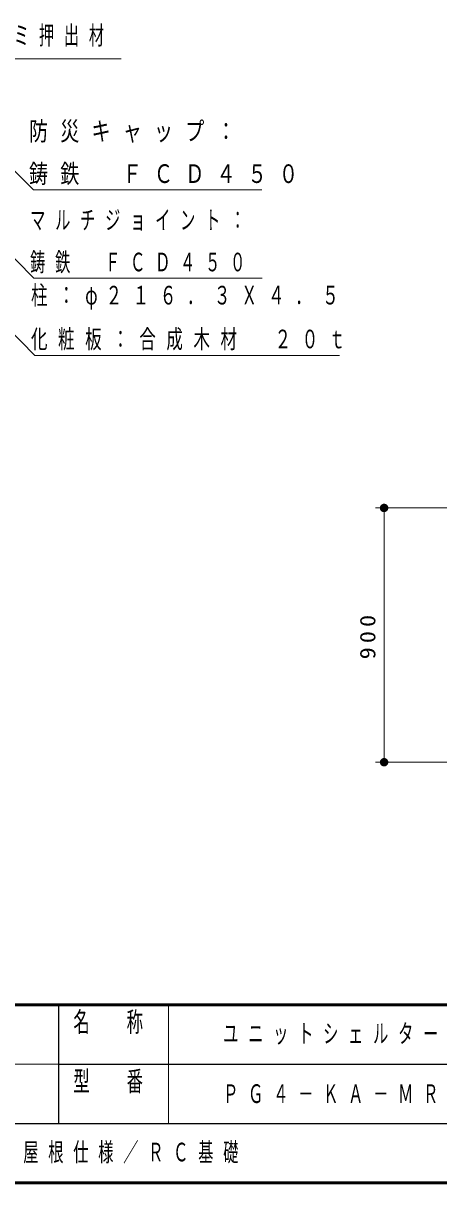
# Model space of a CAD drawing. Units: millimetres on the paper, scale 1:50. Extents: x -365 to 10, y -38 to 257.
# Drawn here: x -186.7 to -137.6, y 0 to 136.8 of the extents above; entities that cross this region are included whole.
import ezdxf

# ---------------------------------------------------------------- set-up
doc = ezdxf.new("R2010")
doc.units = ezdxf.units.MM
doc.layers.add('LY_1', color=7, linetype='Continuous', lineweight=25)
doc.layers.add('LY_2', color=7, linetype='Continuous', lineweight=13)
doc.styles.add('ＭＳ ゴシック', font='')
doc.styles.get('ＭＳ ゴシック').set_extended_font_data('MS Gothic')

# ---------------------------------------------------------------- blocks, each defined once
blk = doc.blocks.new('filled_dot')
at = {"color": 0, "linetype": 'Continuous', "lineweight": -2, "const_width": 1.25}
blk.add_lwpolyline([(-0.625, 0, 1), (0.625, 0, 1)], format="xyb", close=True, dxfattribs=at)

msp = doc.modelspace()

# ---------------------------------------------------------------- linework, layer by layer
at = {"layer": 'LY_1', "lineweight": 13}
for p, q in [((-115.026, 79.618), (-145.026, 79.618)), ((-144.026, 49.618), (-144.026, 79.618)), ((-115.026, 49.618), (-145.026, 49.618))]:
    msp.add_line(p, q, dxfattribs=at)
for points in [[(-209.904, 124.62), (-202.088, 132.612), (-175.088, 132.612)], [(-193.222, 124.902), (-185.452, 117.132), (-158.452, 117.132)], [(-193.627, 115.061), (-185.412, 106.708), (-158.412, 106.708)], [(-193.51, 105.972), (-185.295, 97.62), (-149.295, 97.62)]]:
    msp.add_lwpolyline(points, dxfattribs=at)
at = {"layer": 'LY_2', "lineweight": 50}
for p, q in [((-365, 21), (0, 21)), ((-365, 0), (0, 0))]:
    msp.add_line(p, q, dxfattribs=at)
at = {"layer": 'LY_2', "lineweight": 25}
for p, q in [((-182.5, 21), (-182.5, 7)), ((-182.5, 14), (-70, 14)), ((-237.5, 7), (0, 7))]:
    msp.add_line(p, q, dxfattribs=at)
at = {"layer": 'LY_2'}
for p, q in [((-169.5, 21), (-169.5, 7)), ((-237.5, 14), (-182.5, 14))]:
    msp.add_line(p, q, dxfattribs=at)

# ---------------------------------------------------------------- block references
at = {"layer": 'LY_1', "lineweight": 13, "xscale": 0.4, "yscale": 0.4}
for p, rotation in [((-144.026, 79.618), 270), ((-144.026, 49.618), 90)]:
    msp.add_blockref('filled_dot', p, dxfattribs=dict(at, rotation=rotation))

# ---------------------------------------------------------------- texts
at = {"layer": 'LY_1', "char_height": 2.199, "style": 'ＭＳ ゴシック'}
for s, insert, attachment_point in [('\\T1.64;\\W0.6;屋根：アルミ押出材', (-202.505, 135.262), 4), ('\\T1.64;\\W0.75;防災キャップ：', (-185.962, 123.932), 4), ('\\T1.64;\\W0.75;鋳鉄\u3000ＦＣＤ４５０', (-185.962, 118.932), 4), ('\\T1.64;\\W0.6;マルチジョイント：', (-185.829, 113.508), 4), ('\\T1.64;\\W0.6;鋳鉄\u3000ＦＣＤ４５０', (-185.829, 108.508), 4), ('\\T1.64;\\W0.65;柱：φ２１６．３Ｘ４．５', (-185.729, 104.42), 4), ('\\T1.64;\\W0.65;化粧板：合成木材\u3000２０ｔ', (-185.729, 99.42), 4), ('\\T1.64;\\W0.6;ユニットシェルター', (-149.75, 17.5), 5), ('\\T1.64;\\W0.6;ＰＧ４－ＫＡ－ＭＲ', (-149.75, 10.5), 5), ('\\T1.64;\\W0.6;アルミ屋根仕様／ＲＣ基礎', (-195.5, 3.5), 4)]:
    msp.add_mtext(s, dxfattribs=dict(at, insert=insert, attachment_point=attachment_point))
at = {"layer": 'LY_1', "insert": (-145.026, 64.618), "char_height": 1.833, "attachment_point": 8, "rotation": 90, "style": 'ＭＳ ゴシック'}
msp.add_mtext('\\T1.33;\\W1.15;900', dxfattribs=at)
at = {"layer": 'LY_2', "color": 4, "char_height": 2.346, "attachment_point": 2, "style": 'ＭＳ ゴシック'}
for s, insert in [('\\T1.64;\\W0.6;名\u3000称', (-176, 20.167)), ('\\T1.64;\\W0.6;型\u3000番', (-176, 13.167))]:
    msp.add_mtext(s, dxfattribs=dict(at, insert=insert))

doc.saveas('drawing.dxf')
